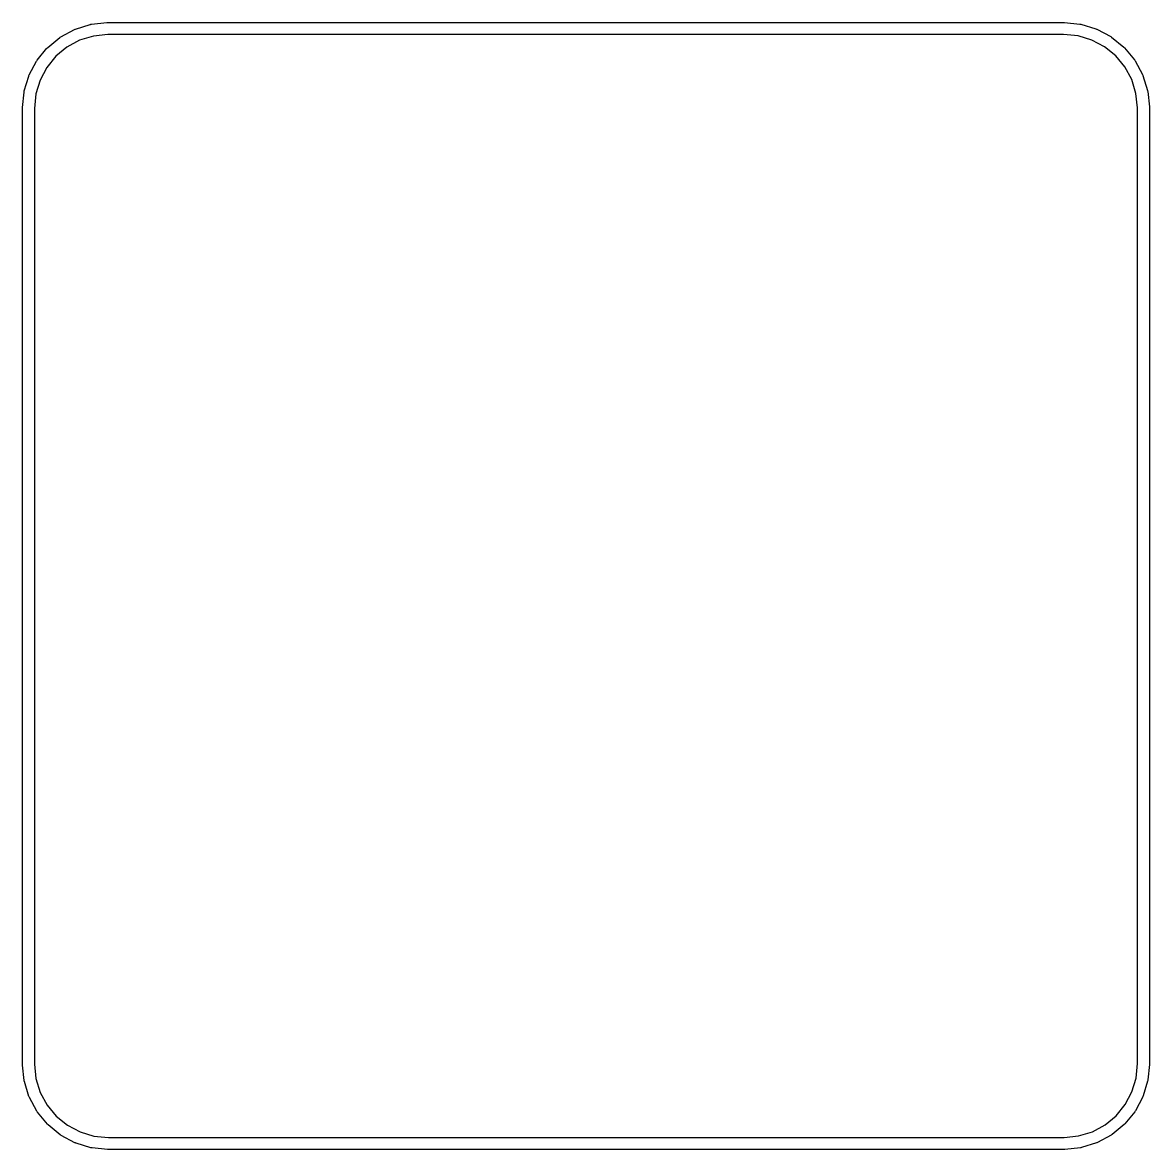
# Model space of a CAD drawing. Extents: x 18 to 369, y 6 to 139.
# Drawn here: x 293.87 to 308.02, y 53.22 to 67.37 of the extents above; entities that cross this region are included whole.
import ezdxf

# ---------------------------------------------------------------- set-up
doc = ezdxf.new("R2010")
doc.units = 0
doc.layers.add('BLACK', color=7, linetype='CONTINUOUS')

msp = doc.modelspace()

# ---------------------------------------------------------------- linework, layer by layer
at = {"layer": 'BLACK', "linetype": 'CONTINUOUS'}
for p, q in [((294.735, 67.3485), (294.929, 67.3689)), ((294.929, 67.3689), (294.93, 67.369)), ((294.93, 67.369), (294.933, 67.369)), ((294.933, 67.369), (294.936, 67.3693)), ((294.936, 67.3693), (294.94, 67.3693)), ((294.94, 67.3693), (294.94, 67.3693)), ((294.94, 67.3693), (294.943, 67.3693)), ((294.943, 67.3693), (306.947, 67.3693)), ((306.947, 67.3693), (306.951, 67.369)), ((306.951, 67.369), (306.951, 67.369)), ((306.951, 67.369), (307.145, 67.3499)), ((294.349, 67.1894), (294.52, 67.2822)), ((294.52, 67.2822), (294.521, 67.2827)), ((294.521, 67.2827), (294.528, 67.2852)), ((294.528, 67.2852), (294.534, 67.2879)), ((294.534, 67.2879), (294.72, 67.3456)), ((294.72, 67.3456), (294.721, 67.3459)), ((294.721, 67.3459), (294.728, 67.3472)), ((294.728, 67.3472), (294.735, 67.3485)), ((294.941, 67.2193), (294.758, 67.2001)), ((294.944, 67.2193), (294.941, 67.2193)), ((306.94, 67.2193), (294.944, 67.2193)), ((294.944, 67.2193), (294.944, 67.2193)), ((307.123, 67.2014), (306.94, 67.2193)), ((307.145, 67.3499), (307.145, 67.3499)), ((307.145, 67.3499), (307.145, 67.3499)), ((307.145, 67.3499), (307.146, 67.3498)), ((307.146, 67.3498), (307.153, 67.3484)), ((307.153, 67.3484), (307.159, 67.3471)), ((307.159, 67.3471), (307.346, 67.2907)), ((307.346, 67.2907), (307.346, 67.2907)), ((307.346, 67.2907), (307.346, 67.2907)), ((307.346, 67.2907), (307.347, 67.2904)), ((307.347, 67.2904), (307.354, 67.2877)), ((307.354, 67.2877), (307.36, 67.2851)), ((307.36, 67.2851), (307.532, 67.1935)), ((294.186, 67.0568), (294.337, 67.1812)), ((294.337, 67.1818), (294.343, 67.1855)), ((294.337, 67.1812), (294.337, 67.1818)), ((294.337, 67.1812), (294.337, 67.1812)), ((294.337, 67.1812), (294.337, 67.1812)), ((294.343, 67.1855), (294.349, 67.1894)), ((294.585, 67.1467), (294.427, 67.0609)), ((294.758, 67.2001), (294.585, 67.1467)), ((307.296, 67.1492), (307.123, 67.2014)), ((307.455, 67.0645), (307.296, 67.1492)), ((307.532, 67.1935), (307.532, 67.1935)), ((307.532, 67.1935), (307.532, 67.1935)), ((307.532, 67.1935), (307.533, 67.193)), ((307.533, 67.193), (307.539, 67.1892)), ((307.539, 67.1892), (307.544, 67.1854)), ((307.544, 67.1854), (307.696, 67.062)), ((294.053, 66.8951), (294.176, 67.0464)), ((294.287, 66.9459), (294.173, 66.806)), ((294.176, 67.0464), (294.177, 67.0472)), ((294.176, 67.0464), (294.176, 67.0464)), ((294.176, 67.0464), (294.176, 67.0464)), ((294.177, 67.0472), (294.181, 67.052)), ((294.181, 67.052), (294.186, 67.0568)), ((294.427, 67.0609), (294.287, 66.9459)), ((307.595, 66.9504), (307.455, 67.0645)), ((307.71, 66.8114), (307.595, 66.9504)), ((307.696, 67.062), (307.696, 67.062)), ((307.696, 67.062), (307.696, 67.062)), ((307.696, 67.062), (307.696, 67.0614)), ((307.696, 67.0614), (307.701, 67.0565)), ((307.701, 67.0565), (307.706, 67.0517)), ((307.706, 67.0517), (307.83, 66.9013)), ((293.953, 66.7106), (294.044, 66.883)), ((294.044, 66.883), (294.045, 66.8839)), ((294.045, 66.8839), (294.049, 66.8895)), ((294.049, 66.8895), (294.053, 66.8951)), ((294.173, 66.806), (294.089, 66.6467)), ((307.796, 66.6527), (307.71, 66.8114)), ((307.83, 66.9013), (307.831, 66.9005)), ((307.831, 66.9005), (307.835, 66.8948)), ((307.835, 66.8948), (307.839, 66.8892)), ((307.839, 66.8892), (307.931, 66.7175)), ((293.891, 66.5103), (293.947, 66.6971)), ((293.947, 66.6971), (293.948, 66.6981)), ((293.948, 66.6981), (293.95, 66.7044)), ((293.95, 66.7044), (293.953, 66.7106)), ((294.089, 66.6467), (294.037, 66.4739)), ((307.849, 66.4803), (307.796, 66.6527)), ((307.931, 66.7175), (307.931, 66.7175)), ((307.931, 66.7175), (307.931, 66.7175)), ((307.931, 66.7175), (307.932, 66.7166)), ((307.932, 66.7166), (307.934, 66.7103)), ((307.934, 66.7103), (307.937, 66.704)), ((307.937, 66.704), (307.995, 66.5176)), ((293.889, 66.5036), (293.891, 66.5103)), ((307.995, 66.5176), (307.995, 66.5166)), ((307.995, 66.5166), (307.996, 66.5099)), ((307.996, 66.5099), (307.998, 66.5033)), ((293.869, 66.3029), (293.888, 66.4959)), ((293.888, 66.4969), (293.889, 66.5036)), ((293.888, 66.4959), (293.888, 66.4969)), ((294.037, 66.4739), (294.019, 66.2907)), ((307.869, 66.2973), (307.849, 66.4803)), ((307.998, 66.5033), (308.018, 66.3092)), ((293.869, 66.298), (293.869, 66.3029)), ((293.869, 54.2944), (293.869, 66.298)), ((294.019, 66.2907), (294.019, 54.2946)), ((307.869, 66.2941), (307.869, 66.2973)), ((307.869, 54.298), (307.869, 66.2941)), ((308.018, 66.3092), (308.018, 66.3081)), ((308.018, 66.3081), (308.018, 66.3049)), ((308.018, 66.3049), (308.019, 66.3016)), ((308.019, 66.3016), (308.019, 66.2981)), ((308.019, 66.2981), (308.019, 66.298)), ((308.019, 66.298), (308.019, 66.2949)), ((308.019, 66.2949), (308.019, 66.2946)), ((308.019, 66.2946), (308.019, 66.2944)), ((308.019, 66.2944), (308.019, 54.2907)), ((293.869, 54.2941), (293.869, 54.2944)), ((293.869, 54.2938), (293.869, 54.2941)), ((293.869, 54.2907), (293.869, 54.2938)), ((293.869, 54.2906), (293.869, 54.2907)), ((293.869, 54.2871), (293.869, 54.2906)), ((293.869, 54.2839), (293.869, 54.2871)), ((293.869, 54.2806), (293.869, 54.2839)), ((293.869, 54.2795), (293.869, 54.2806)), ((293.889, 54.0854), (293.869, 54.2795)), ((294.019, 54.2946), (294.019, 54.2946)), ((294.019, 54.2946), (294.019, 54.2914)), ((294.019, 54.2914), (294.038, 54.1084)), ((307.851, 54.1147), (307.869, 54.298)), ((308.018, 54.287), (307.999, 54.0928)), ((308.019, 54.2907), (308.018, 54.2871)), ((308.018, 54.2871), (308.018, 54.287)), ((293.891, 54.0788), (293.889, 54.0854)), ((293.892, 54.0721), (293.891, 54.0788)), ((293.892, 54.0711), (293.892, 54.0721)), ((293.95, 53.8847), (293.892, 54.0711)), ((294.038, 54.1084), (294.091, 53.936)), ((307.798, 53.942), (307.851, 54.1147)), ((307.996, 54.0784), (307.94, 53.8916)), ((307.998, 54.0851), (307.996, 54.0784)), ((307.999, 54.0917), (307.998, 54.0851)), ((307.999, 54.0928), (307.999, 54.0917)), ((294.091, 53.936), (294.177, 53.7773)), ((307.714, 53.7827), (307.798, 53.942)), ((293.953, 53.8784), (293.95, 53.8847)), ((293.955, 53.8721), (293.953, 53.8784)), ((293.956, 53.8712), (293.955, 53.8721)), ((294.049, 53.6995), (293.956, 53.8712)), ((293.956, 53.8712), (293.956, 53.8712)), ((293.956, 53.8712), (293.956, 53.8712)), ((294.177, 53.7773), (294.292, 53.6383)), ((307.6, 53.6428), (307.714, 53.7827)), ((307.934, 53.8781), (307.843, 53.7057)), ((307.937, 53.8843), (307.934, 53.8781)), ((307.94, 53.8906), (307.937, 53.8843)), ((307.94, 53.8916), (307.94, 53.8916)), ((307.94, 53.8916), (307.94, 53.8916)), ((307.94, 53.8916), (307.94, 53.8906)), ((294.052, 53.6938), (294.049, 53.6995)), ((294.056, 53.6882), (294.052, 53.6938)), ((294.057, 53.6874), (294.056, 53.6882)), ((294.057, 53.6873), (294.057, 53.6874)), ((294.057, 53.6874), (294.057, 53.6874)), ((294.181, 53.537), (294.057, 53.6873)), ((294.292, 53.6383), (294.432, 53.5242)), ((307.461, 53.5278), (307.6, 53.6428)), ((307.835, 53.6935), (307.711, 53.5423)), ((307.838, 53.6992), (307.835, 53.6935)), ((307.842, 53.7048), (307.838, 53.6992)), ((307.843, 53.7057), (307.842, 53.7048)), ((307.843, 53.7057), (307.843, 53.7057)), ((307.843, 53.7057), (307.843, 53.7057)), ((294.186, 53.5322), (294.181, 53.537)), ((294.191, 53.5273), (294.186, 53.5322)), ((294.192, 53.5267), (294.191, 53.5273)), ((294.343, 53.4033), (294.192, 53.5267)), ((294.192, 53.5267), (294.192, 53.5267)), ((294.192, 53.5267), (294.192, 53.5267)), ((294.432, 53.5242), (294.591, 53.4395)), ((307.302, 53.442), (307.461, 53.5278)), ((307.701, 53.5319), (307.551, 53.4075)), ((307.706, 53.5368), (307.701, 53.5319)), ((307.711, 53.5415), (307.706, 53.5368)), ((307.711, 53.5423), (307.711, 53.5423)), ((307.711, 53.5423), (307.711, 53.5423)), ((307.711, 53.5423), (307.711, 53.5415)), ((294.348, 53.3995), (294.343, 53.4033)), ((294.354, 53.3957), (294.348, 53.3995)), ((294.355, 53.3952), (294.354, 53.3957)), ((294.527, 53.3036), (294.355, 53.3952)), ((294.591, 53.4395), (294.764, 53.3873)), ((294.764, 53.3873), (294.947, 53.3694)), ((294.947, 53.3694), (306.943, 53.3693)), ((306.943, 53.3693), (306.946, 53.3694)), ((306.943, 53.3693), (306.943, 53.3693)), ((306.946, 53.3694), (307.129, 53.3886)), ((307.129, 53.3886), (307.302, 53.442)), ((307.538, 53.3993), (307.367, 53.3065)), ((307.544, 53.4031), (307.538, 53.3993)), ((307.55, 53.4069), (307.544, 53.4031)), ((307.551, 53.4075), (307.55, 53.4069)), ((294.534, 53.301), (294.527, 53.3036)), ((294.54, 53.2983), (294.534, 53.301)), ((294.541, 53.298), (294.54, 53.2983)), ((294.728, 53.2416), (294.541, 53.298)), ((294.734, 53.2403), (294.728, 53.2416)), ((294.741, 53.2389), (294.734, 53.2403)), ((294.742, 53.2388), (294.741, 53.2389)), ((294.935, 53.2198), (294.742, 53.2388)), ((294.742, 53.2388), (294.742, 53.2388)), ((294.742, 53.2388), (294.742, 53.2388)), ((294.94, 53.2194), (294.935, 53.2198)), ((306.944, 53.2193), (294.94, 53.2194)), ((306.947, 53.2193), (306.944, 53.2193)), ((306.951, 53.2194), (306.947, 53.2194)), ((306.947, 53.2194), (306.947, 53.2193)), ((306.954, 53.2197), (306.951, 53.2194)), ((306.957, 53.2197), (306.954, 53.2197)), ((306.958, 53.2198), (306.957, 53.2197)), ((307.152, 53.2402), (306.958, 53.2198)), ((307.159, 53.2415), (307.152, 53.2402)), ((307.166, 53.2428), (307.159, 53.2415)), ((307.167, 53.2431), (307.166, 53.2428)), ((307.353, 53.3008), (307.167, 53.2431)), ((307.36, 53.3035), (307.353, 53.3008)), ((307.366, 53.306), (307.36, 53.3035)), ((307.367, 53.3065), (307.366, 53.306))]:
    msp.add_line(p, q, dxfattribs=at)

doc.saveas('drawing.dxf')
